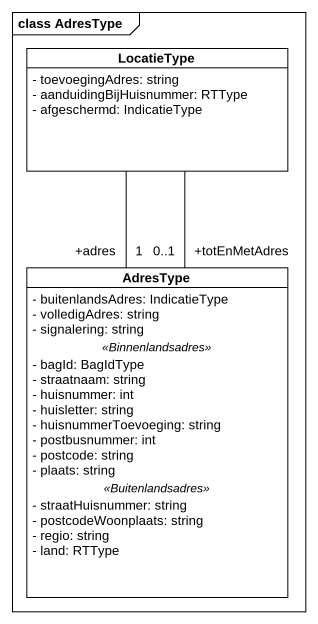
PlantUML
@startuml
mainframe class AdresType
hide circle
hide empty members
skinparam classAttributeIconSize 0
class LocatieType {
  - toevoegingAdres: string
  - aanduidingBijHuisnummer: RTType
  - afgeschermd: IndicatieType
}
class AdresType {
  - buitenlandsAdres: IndicatieType
  - volledigAdres: string
  - signalering: string
  .. <<Binnenlandsadres>> ..
  - bagId: BagIdType
  - straatnaam: string
  - huisnummer: int
  - huisletter: string
  - huisnummerToevoeging: string
  - postbusnummer: int
  - postcode: string
  - plaats: string
  .. <<Buitenlandsadres>> ..
  - straatHuisnummer: string
  - postcodeWoonplaats: string
  - regio: string
  - land: RTType
}
LocatieType -- "+totEnMetAdres\n0..1" AdresType
LocatieType -- "+adres\n1" AdresType
@enduml
